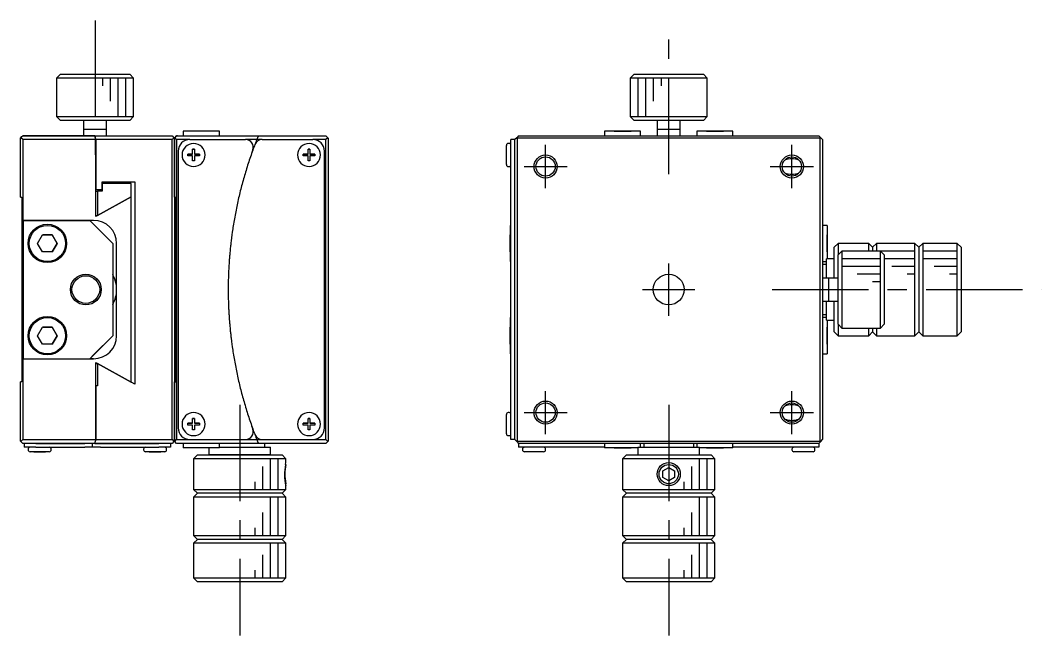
# Model space of a CAD drawing. Extents: x 129 to 393, y -5 to 213.
# Drawn here: x 128.9 to 261.5, y 78.7 to 158.7 of the extents above; entities that cross this region are included whole.
import ezdxf

# ---------------------------------------------------------------- set-up
doc = ezdxf.new("R2010")
doc.units = 0
doc.header["$LTSCALE"] = 10
doc.linetypes.add('CENTER', pattern=[2, 1.25, -0.25, 0.25, -0.25])
doc.layers.get('0').update_dxf_attribs({"linetype": 'CONTINUOUS'})
doc.layers.add('CENTER', color=1, linetype='CENTER')

msp = doc.modelspace()

# ---------------------------------------------------------------- linework, layer by layer
at = {"color": 7, "linetype": 'CONTINUOUS'}
for p, q in [((134.057947, 151.735105), (133.557947, 151.235105)), ((134.057947, 151.735105), (143.057947, 151.735105)), ((143.557947, 151.235105), (143.057947, 151.735105)), ((208.599727, 151.735105), (208.099727, 151.235105)), ((208.599727, 151.735105), (217.599727, 151.735105)), ((218.099727, 151.235105), (217.599727, 151.735105)), ((143.557947, 151.235105), (133.557947, 151.235105)), ((133.557947, 151.235105), (133.557947, 146.235105)), ((143.557947, 146.235105), (143.557947, 151.235105)), ((218.099727, 151.235105), (208.099727, 151.235105)), ((208.099727, 151.235105), (208.099727, 146.235105)), ((218.099727, 146.235105), (218.099727, 151.235105)), ((133.557947, 146.235105), (143.557947, 146.235105)), ((133.557947, 146.235105), (134.057947, 145.735105)), ((143.057947, 145.735105), (143.557947, 146.235105)), ((208.099727, 146.235105), (213.099727, 146.235105)), ((208.099727, 146.235105), (208.599727, 145.735105)), ((213.099727, 146.235105), (218.099727, 146.235105)), ((217.599727, 145.735105), (218.099727, 146.235105)), ((143.057947, 145.735105), (134.057947, 145.735105)), ((137.057947, 145.735105), (137.057947, 144.535105)), ((140.057947, 144.530105), (140.057947, 145.735105)), ((213.099727, 145.735105), (208.599727, 145.735105)), ((211.599727, 145.735105), (211.599727, 144.535105)), ((217.599727, 145.735105), (213.099727, 145.735105)), ((214.599727, 144.535105), (214.599727, 145.735105)), ((129.057947, 143.635105), (128.857947, 143.435105)), ((128.857947, 143.435105), (129.057947, 143.635105)), ((128.857947, 143.435105), (128.907947, 143.485105)), ((128.857947, 143.435105), (128.907947, 143.485105)), ((128.857947, 135.735105), (128.857947, 143.435105)), ((128.907947, 143.485105), (129.157947, 143.735105)), ((129.157947, 143.735105), (128.907947, 143.485105)), ((129.157947, 143.235105), (128.907947, 143.485105)), ((129.157947, 143.735105), (138.510595, 143.735105)), ((135.857947, 143.735105), (129.157947, 143.735105)), ((138.510595, 143.735105), (135.857947, 143.735105)), ((138.557947, 144.535105), (137.057942, 144.535105)), ((137.057947, 144.540105), (137.057947, 144.535105)), ((137.057947, 144.535105), (137.057947, 143.735124)), ((137.057947, 144.535105), (137.057947, 144.530105)), ((138.510595, 143.735105), (148.557947, 143.735105)), ((140.057952, 144.535105), (138.557947, 144.535105)), ((140.057947, 143.735124), (140.057947, 144.540105)), ((148.557947, 143.735105), (148.807947, 143.485105)), ((148.807947, 143.485105), (148.557947, 143.235105)), ((148.857947, 143.435105), (148.807947, 143.485105)), ((149.057947, 143.635105), (148.857947, 143.435105)), ((148.907947, 143.485105), (148.857947, 143.435105)), ((148.857947, 135.735105), (148.857947, 143.435105)), ((148.857947, 143.435105), (148.857947, 135.735105)), ((148.907947, 143.485105), (149.157947, 143.735105)), ((149.157947, 143.235105), (148.907947, 143.485105)), ((149.057947, 143.635105), (149.157947, 143.735105)), ((149.157947, 143.735105), (159.776382, 143.735105)), ((149.157947, 143.735105), (149.257947, 143.735105)), ((149.257947, 143.735105), (149.157947, 143.735105)), ((149.257947, 143.735105), (149.157947, 143.735105)), ((149.257947, 143.735105), (157.857947, 143.735105)), ((154.707947, 144.335105), (150.007947, 144.335105)), ((150.007947, 144.335105), (150.007947, 143.735105)), ((154.707947, 143.735105), (154.707947, 144.335105)), ((157.857947, 143.735105), (158.357947, 143.735105)), ((158.357947, 143.735105), (159.776382, 143.735105)), ((159.776382, 143.735105), (168.557947, 143.735105)), ((168.557947, 143.735105), (168.807947, 143.485105)), ((168.807947, 143.485105), (168.557947, 143.235105)), ((168.857947, 143.435105), (168.807947, 143.485105)), ((168.857947, 143.435105), (168.857947, 104.035105)), ((193.349727, 143.485105), (193.099727, 143.235105)), ((193.599727, 143.735105), (193.349727, 143.485105)), ((193.399727, 143.435105), (193.349727, 143.485105)), ((232.799727, 143.435105), (193.399727, 143.435105)), ((193.399727, 143.435105), (193.399727, 104.035105)), ((193.599727, 143.735105), (232.599727, 143.735105)), ((209.449727, 144.335105), (204.749727, 144.335105)), ((209.449727, 144.335105), (204.749727, 144.335105)), ((204.749727, 144.335105), (204.749727, 143.735105)), ((205.999727, 144.335105), (207.099727, 144.335105)), ((207.099727, 144.335105), (205.999727, 144.335105)), ((208.199727, 144.335105), (207.099727, 144.335105)), ((207.099727, 144.335105), (208.199727, 144.335105)), ((209.449727, 143.735105), (209.449727, 144.335105)), ((214.599732, 144.535105), (211.599722, 144.535105)), ((211.599727, 144.540105), (211.599727, 144.535105)), ((211.599727, 144.535105), (211.599727, 143.735124)), ((211.599727, 144.535105), (211.599727, 144.530105)), ((214.599727, 144.535105), (214.599727, 144.540105)), ((214.599727, 143.735124), (214.599727, 144.535105)), ((214.599727, 144.530105), (214.599727, 144.535105)), ((221.449727, 144.335105), (216.749727, 144.335105)), ((221.449727, 144.335105), (216.749727, 144.335105)), ((216.749727, 144.335105), (216.749727, 143.735105)), ((217.999727, 144.335105), (219.099727, 144.335105)), ((219.099727, 144.335105), (217.999727, 144.335105)), ((220.199727, 144.335105), (219.099727, 144.335105)), ((219.099727, 144.335105), (220.199727, 144.335105)), ((221.449727, 143.735105), (221.449727, 144.335105)), ((232.849727, 143.485105), (232.599727, 143.735105)), ((232.799727, 143.435105), (232.849727, 143.485105)), ((232.799727, 104.035105), (232.799727, 143.435105)), ((233.099727, 143.235105), (232.849727, 143.485105)), ((138.65111, 143.235105), (129.157947, 143.235105)), ((129.157947, 143.235105), (129.157947, 132.735105)), ((138.65111, 136.735105), (138.65111, 143.235105)), ((138.65111, 143.235105), (138.65111, 136.735105)), ((148.557947, 143.235105), (138.65111, 143.235105)), ((148.557947, 104.235105), (148.557947, 143.235105)), ((150.857947, 143.235105), (149.157947, 143.235105)), ((149.157947, 143.235105), (149.157947, 104.235105)), ((150.857947, 143.235105), (158.125807, 143.235105)), ((150.857947, 143.235105), (158.125807, 143.235105)), ((151.232947, 141.985105), (151.482947, 141.985105)), ((151.232947, 141.360105), (151.232947, 141.985105)), ((151.482947, 141.985105), (151.232947, 141.985105)), ((151.482947, 141.985105), (151.482947, 141.360105)), ((159.575597, 143.235105), (158.125807, 143.235105)), ((160.260108, 143.235105), (159.575597, 143.235105)), ((160.260108, 143.235105), (166.857947, 143.235105)), ((166.232947, 141.985105), (166.482947, 141.985105)), ((166.232947, 141.360105), (166.232947, 141.985105)), ((166.482947, 141.985105), (166.232947, 141.985105)), ((166.482947, 141.985105), (166.482947, 141.360105)), ((168.557947, 143.235105), (166.857947, 143.235105)), ((168.557947, 104.235105), (168.557947, 143.235105)), ((191.999727, 141.235105), (191.999727, 142.485105)), ((192.349727, 142.735105), (192.249727, 142.735105)), ((193.099727, 143.235105), (192.599727, 143.235105)), ((193.099727, 143.235105), (192.599727, 143.235105)), ((192.599727, 141.735105), (192.599727, 143.235105)), ((193.099727, 104.235105), (193.099727, 143.235105)), ((233.099727, 143.235105), (233.099727, 104.235105)), ((149.357947, 141.735105), (149.357947, 105.735105)), ((150.607947, 141.360105), (151.232947, 141.360105)), ((150.607947, 141.110105), (150.607947, 141.360105)), ((151.232947, 141.360105), (150.607947, 141.360105)), ((151.232947, 141.110105), (150.607947, 141.110105)), ((151.232947, 140.485105), (151.232947, 141.110105)), ((151.482947, 141.360105), (152.107947, 141.360105)), ((152.107947, 141.360105), (151.482947, 141.360105)), ((151.482947, 141.110105), (151.482947, 140.485105)), ((152.107947, 141.110105), (151.482947, 141.110105)), ((152.107947, 141.360105), (152.107947, 141.110105)), ((165.607947, 141.360105), (166.232947, 141.360105)), ((165.607947, 141.110105), (165.607947, 141.360105)), ((166.232947, 141.360105), (165.607947, 141.360105)), ((166.232947, 141.110105), (165.607947, 141.110105)), ((166.232947, 140.485105), (166.232947, 141.110105)), ((166.482947, 141.360105), (167.107947, 141.360105)), ((167.107947, 141.360105), (166.482947, 141.360105)), ((166.482947, 141.110105), (166.482947, 140.485105)), ((167.107947, 141.110105), (166.482947, 141.110105)), ((167.107947, 141.360105), (167.107947, 141.110105)), ((168.357947, 105.735105), (168.357947, 141.735105)), ((191.999727, 139.985105), (191.999727, 141.235105)), ((192.599727, 140.435105), (192.599727, 141.735105)), ((151.482947, 140.485105), (151.232947, 140.485105)), ((166.482947, 140.485105), (166.232947, 140.485105)), ((192.249727, 139.735105), (192.349727, 139.735105)), ((192.599727, 107.035105), (192.599727, 140.435105)), ((138.65111, 133.235105), (138.65111, 136.735105)), ((138.65111, 136.735105), (139.483312, 136.735105)), ((139.483312, 137.735105), (140.057942, 137.735105)), ((139.483312, 137.535446), (139.483312, 137.735105)), ((139.483312, 137.535446), (139.483312, 136.735105)), ((143.238133, 137.535446), (139.483312, 137.535446)), ((139.483312, 136.735105), (139.483312, 137.535446)), ((139.483312, 136.735105), (139.483312, 136.535446)), ((140.057942, 137.735105), (140.317942, 137.735105)), ((140.317942, 137.735105), (143.708715, 137.735105)), ((141.644088, 137.535446), (141.647947, 137.539305)), ((141.647947, 137.539305), (141.843747, 137.735105)), ((143.238133, 135.775446), (143.238133, 137.535446)), ((143.708715, 137.735105), (143.708715, 111.434956)), ((128.857947, 135.735105), (129.057947, 135.735105)), ((129.057947, 135.735105), (129.057947, 132.735105)), ((138.65111, 136.535446), (138.85909, 136.535446)), ((138.85909, 136.535446), (138.85909, 133.350575)), ((139.483312, 136.535446), (138.85909, 136.535446)), ((138.85909, 133.350575), (143.238133, 135.775446)), ((143.238133, 135.775446), (138.882479, 133.363559)), ((143.238133, 111.694764), (143.238133, 135.775446)), ((148.857947, 135.735105), (149.057947, 135.735105)), ((148.857947, 135.735105), (148.857947, 111.735105)), ((149.057947, 135.735105), (149.057947, 111.735105)), ((129.157947, 132.735105), (129.057947, 132.735105)), ((129.057947, 132.735105), (129.057947, 114.735105)), ((129.257947, 132.735105), (129.157947, 132.735105)), ((129.257947, 114.735105), (129.257947, 132.735105)), ((129.257947, 132.735105), (137.857947, 132.735105)), ((137.857947, 132.735105), (129.257947, 132.735105)), ((137.857947, 132.735105), (140.857947, 129.735105)), ((138.357947, 132.735105), (137.857947, 132.735105)), ((138.65111, 133.350575), (138.85909, 133.350575)), ((138.771661, 133.302038), (138.65111, 133.235105)), ((138.819024, 133.328333), (138.771661, 133.302038)), ((138.882479, 133.363559), (138.819024, 133.328333)), ((192.499727, 132.085105), (192.499727, 127.385105)), ((192.499727, 132.085105), (192.499727, 127.385105)), ((233.699727, 132.085105), (233.099727, 132.085105)), ((233.699727, 132.085105), (233.699727, 127.735105)), ((233.699727, 132.085105), (233.699727, 127.735105)), ((131.087777, 129.735105), (131.722862, 130.835105)), ((131.722862, 130.835105), (132.993032, 130.835105)), ((132.993032, 130.835105), (131.722862, 130.835105)), ((132.993032, 130.835105), (133.628118, 129.735105)), ((133.628118, 129.735105), (132.993032, 130.835105)), ((192.499727, 130.835105), (192.499727, 129.735105)), ((192.499727, 129.735105), (192.499727, 130.835105)), ((233.699727, 130.835105), (233.699727, 129.735105)), ((233.699727, 129.735105), (233.699727, 130.835105)), ((131.722862, 128.635105), (131.087777, 129.735105)), ((133.628118, 129.735105), (132.993032, 128.635105)), ((132.993032, 128.635105), (133.628118, 129.735105)), ((140.857947, 129.735105), (140.857947, 117.735105)), ((141.357947, 117.735105), (141.357947, 129.735105)), ((192.499727, 128.635105), (192.499727, 129.735105)), ((192.499727, 129.735105), (192.499727, 128.635105)), ((233.699727, 129.735105), (233.699727, 128.635105)), ((233.699727, 128.635105), (233.699727, 129.735105)), ((235.099727, 129.735105), (234.599727, 129.235105)), ((234.599727, 125.235105), (234.599727, 129.235105)), ((235.099727, 129.735105), (235.099727, 128.235105)), ((239.099727, 129.735105), (235.099727, 129.735105)), ((235.599727, 128.735105), (235.099727, 128.235105)), ((235.599727, 128.735105), (235.599727, 123.735105)), ((240.599727, 128.735105), (235.599727, 128.735105)), ((239.099727, 128.735105), (239.099727, 129.735105)), ((239.599727, 129.235105), (239.099727, 129.735105)), ((240.099727, 129.735105), (239.599727, 129.235105)), ((239.599727, 129.235105), (239.599727, 128.735105)), ((240.099727, 129.735105), (240.099727, 128.735105)), ((245.099727, 129.735105), (240.099727, 129.735105)), ((240.599727, 118.735105), (240.599727, 128.735105)), ((241.099727, 128.235105), (240.599727, 128.735105)), ((245.099727, 123.735105), (245.099727, 129.735105)), ((245.599727, 129.235105), (245.099727, 129.735105)), ((246.099727, 129.735105), (245.599727, 129.235105)), ((245.599727, 129.235105), (245.599727, 118.235105)), ((246.099727, 129.735105), (246.099727, 117.735105)), ((250.599727, 129.735105), (246.099727, 129.735105)), ((250.599727, 117.735105), (250.599727, 129.735105)), ((251.099727, 129.235105), (250.599727, 129.735105)), ((251.099727, 129.235105), (251.099727, 118.235105)), ((132.993032, 128.635105), (131.722862, 128.635105)), ((233.099727, 127.385105), (233.599727, 127.385105)), ((233.599727, 125.235105), (233.599727, 127.735105)), ((234.599727, 127.735105), (233.599727, 127.735105)), ((235.099727, 123.735105), (235.099727, 128.235105)), ((241.099727, 128.235105), (241.099727, 119.235105)), ((233.599727, 126.985105), (233.099727, 126.985105)), ((233.899727, 125.235105), (233.099747, 125.235105)), ((233.899727, 125.235105), (233.894727, 125.235105)), ((233.899727, 122.2351), (233.899727, 125.23511)), ((233.904727, 125.235105), (233.899727, 125.235105)), ((235.099727, 125.235105), (233.899727, 125.235105)), ((235.099727, 119.235105), (235.099727, 123.735105)), ((235.599727, 123.735105), (235.599727, 118.735105)), ((245.099727, 117.735105), (245.099727, 123.735105)), ((233.099747, 122.235105), (233.899727, 122.235105)), ((233.599727, 119.735105), (233.599727, 122.235105)), ((233.894727, 122.235105), (233.899727, 122.235105)), ((233.899727, 122.235105), (233.904727, 122.235105)), ((233.899727, 122.235105), (235.099727, 122.235105)), ((234.599727, 118.235105), (234.599727, 122.235105)), ((192.499727, 120.085105), (192.499727, 115.385105)), ((192.499727, 120.085105), (192.499727, 115.385105)), ((233.099727, 120.485105), (233.599727, 120.485105)), ((233.599727, 120.085105), (233.099727, 120.085105)), ((233.599727, 119.735105), (234.599727, 119.735105)), ((233.699727, 119.735105), (233.699727, 115.385105)), ((233.699727, 119.735105), (233.699727, 115.385105)), ((131.087777, 117.735105), (131.722862, 118.835105)), ((131.722862, 118.835105), (132.993032, 118.835105)), ((132.993032, 118.835105), (131.722862, 118.835105)), ((132.993032, 118.835105), (133.628118, 117.735105)), ((133.628118, 117.735105), (132.993032, 118.835105)), ((192.499727, 118.835105), (192.499727, 117.735105)), ((192.499727, 117.735105), (192.499727, 118.835105)), ((233.699727, 118.835105), (233.699727, 117.735105)), ((233.699727, 117.735105), (233.699727, 118.835105)), ((234.599727, 118.235105), (235.099727, 117.735105)), ((235.099727, 119.235105), (235.099727, 117.735105)), ((235.099727, 119.235105), (235.599727, 118.735105)), ((235.599727, 118.735105), (240.599727, 118.735105)), ((239.099727, 117.735105), (239.099727, 118.735105)), ((239.099727, 117.735105), (239.599727, 118.235105)), ((239.599727, 118.735105), (239.599727, 118.235105)), ((239.599727, 118.235105), (240.099727, 117.735105)), ((240.099727, 118.735105), (240.099727, 117.735105)), ((240.599727, 118.735105), (241.099727, 119.235105)), ((245.099727, 117.735105), (245.599727, 118.235105)), ((245.599727, 118.235105), (246.099727, 117.735105)), ((250.599727, 117.735105), (251.099727, 118.235105)), ((131.722862, 116.635105), (131.087777, 117.735105)), ((133.628118, 117.735105), (132.993032, 116.635105)), ((132.993032, 116.635105), (133.628118, 117.735105)), ((140.857947, 117.735105), (137.857947, 114.735105)), ((138.357947, 115.235105), (140.857947, 117.735105)), ((192.499727, 116.635105), (192.499727, 117.735105)), ((192.499727, 117.735105), (192.499727, 116.635105)), ((233.699727, 117.735105), (233.699727, 116.635105)), ((233.699727, 116.635105), (233.699727, 117.735105)), ((235.099727, 117.735105), (239.099727, 117.735105)), ((240.099727, 117.735105), (245.099727, 117.735105)), ((246.099727, 117.735105), (250.599727, 117.735105)), ((132.993032, 116.635105), (131.722862, 116.635105)), ((129.057947, 114.735105), (129.157947, 114.735105)), ((129.257947, 114.735105), (129.057947, 114.735105)), ((129.057947, 114.735105), (129.057947, 111.735105)), ((129.157947, 114.735105), (129.157947, 104.235105)), ((129.157947, 114.735105), (129.257947, 114.735105)), ((129.257947, 114.735105), (137.857947, 114.735105)), ((129.257947, 114.735105), (138.357947, 114.735105)), ((138.357947, 115.235105), (137.857947, 114.735105)), ((138.357947, 114.735105), (137.857947, 114.735105)), ((138.65111, 114.235105), (138.780352, 114.163347)), ((138.65111, 111.235105), (138.65111, 114.235105)), ((138.65111, 114.119635), (138.85909, 114.119635)), ((138.780352, 114.163347), (138.85909, 114.119635)), ((138.85909, 114.119635), (143.238133, 111.694764)), ((143.237837, 111.694927), (138.85909, 114.119635)), ((138.85909, 114.119635), (138.85909, 111.235105)), ((233.099727, 115.385105), (233.699727, 115.385105)), ((128.857947, 104.035105), (128.857947, 111.735105)), ((129.057947, 111.735105), (128.857947, 111.735105)), ((129.057947, 111.735105), (128.857947, 111.735105)), ((143.325671, 111.646422), (143.237837, 111.694927)), ((143.708715, 111.434956), (143.325671, 111.646422)), ((148.857947, 104.035105), (148.857947, 111.735105)), ((149.057947, 111.735105), (148.857947, 111.735105)), ((148.857947, 111.735105), (149.057947, 111.735105)), ((148.857947, 111.735105), (148.857947, 104.035105)), ((138.65111, 104.235105), (138.65111, 111.235105)), ((138.85909, 111.235105), (138.65111, 111.235105)), ((138.65111, 111.235105), (138.65111, 104.235105)), ((191.999727, 106.235105), (191.999727, 107.485105)), ((192.349727, 107.735105), (192.249727, 107.735105)), ((150.607947, 106.360105), (151.232947, 106.360105)), ((150.607947, 106.110105), (150.607947, 106.360105)), ((151.232947, 106.360105), (150.607947, 106.360105)), ((151.232947, 106.985105), (151.482947, 106.985105)), ((151.232947, 106.360105), (151.232947, 106.985105)), ((151.482947, 106.985105), (151.232947, 106.985105)), ((151.482947, 106.985105), (151.482947, 106.360105)), ((151.482947, 106.360105), (152.107947, 106.360105)), ((152.107947, 106.360105), (151.482947, 106.360105)), ((152.107947, 106.360105), (152.107947, 106.110105)), ((165.607947, 106.360105), (166.232947, 106.360105)), ((165.607947, 106.110105), (165.607947, 106.360105)), ((166.232947, 106.360105), (165.607947, 106.360105)), ((166.232947, 106.985105), (166.482947, 106.985105)), ((166.232947, 106.360105), (166.232947, 106.985105)), ((166.482947, 106.985105), (166.232947, 106.985105)), ((166.482947, 106.985105), (166.482947, 106.360105)), ((166.482947, 106.360105), (167.107947, 106.360105)), ((167.107947, 106.360105), (166.482947, 106.360105)), ((167.107947, 106.360105), (167.107947, 106.110105)), ((191.999727, 104.985105), (191.999727, 106.235105)), ((192.599727, 105.735105), (192.599727, 107.035105)), ((151.232947, 106.110105), (150.607947, 106.110105)), ((151.232947, 105.485105), (151.232947, 106.110105)), ((151.482947, 105.485105), (151.232947, 105.485105)), ((151.482947, 106.110105), (151.482947, 105.485105)), ((152.107947, 106.110105), (151.482947, 106.110105)), ((166.232947, 106.110105), (165.607947, 106.110105)), ((166.232947, 105.485105), (166.232947, 106.110105)), ((166.482947, 105.485105), (166.232947, 105.485105)), ((166.482947, 106.110105), (166.482947, 105.485105)), ((167.107947, 106.110105), (166.482947, 106.110105)), ((192.599727, 104.235105), (192.599727, 105.735105)), ((128.907947, 103.985105), (128.857947, 104.035105)), ((128.907947, 103.985105), (129.157947, 104.235105)), ((129.157947, 103.735105), (128.907947, 103.985105)), ((129.157947, 104.235105), (138.65111, 104.235105)), ((130.857947, 103.735105), (129.157947, 103.735105)), ((129.357947, 103.735105), (129.357947, 103.235105)), ((130.857947, 103.735105), (137.207755, 103.735105)), ((137.207755, 103.735105), (130.857947, 103.735105)), ((138.510595, 103.735105), (137.207755, 103.735105)), ((138.207755, 103.235105), (138.207755, 103.735105)), ((138.510595, 103.735105), (139.275262, 103.735105)), ((139.275262, 103.735105), (138.510595, 103.735105)), ((138.65111, 104.235105), (148.557947, 104.235105)), ((139.275262, 103.735105), (146.857947, 103.735105)), ((146.857947, 103.735105), (139.275262, 103.735105)), ((148.557947, 103.735105), (146.857947, 103.735105)), ((148.357947, 103.735105), (148.357947, 103.235105)), ((148.557947, 104.235105), (148.807947, 103.985105)), ((148.807947, 103.985105), (148.557947, 103.735105)), ((148.857947, 104.035105), (148.807947, 103.985105)), ((148.907947, 103.985105), (148.857947, 104.035105)), ((148.907947, 103.985105), (149.157947, 104.235105)), ((149.157947, 103.735105), (148.907947, 103.985105)), ((149.157947, 104.235105), (150.857947, 104.235105)), ((159.776382, 103.735105), (149.157947, 103.735105)), ((150.007947, 103.735105), (150.007947, 103.135105)), ((150.857947, 104.235105), (158.125807, 104.235105)), ((154.707947, 103.135105), (154.707947, 103.735105)), ((158.125807, 104.235105), (159.575597, 104.235105)), ((159.575597, 104.235105), (160.260108, 104.235105)), ((168.557947, 103.735105), (159.776382, 103.735105)), ((160.260108, 104.235105), (166.857947, 104.235105)), ((160.607947, 103.235105), (160.607947, 103.735105)), ((166.857947, 104.235105), (168.557947, 104.235105)), ((168.557947, 104.235105), (168.807947, 103.985105)), ((168.807947, 103.985105), (168.557947, 103.735105)), ((168.807947, 103.985105), (168.857947, 104.035105)), ((192.249727, 104.735105), (192.349727, 104.735105)), ((193.099727, 104.235105), (192.599727, 104.235105)), ((193.099727, 104.235105), (192.599727, 104.235105)), ((193.099727, 104.235105), (193.349727, 103.985105)), ((193.349727, 103.985105), (193.399727, 104.035105)), ((193.349727, 103.985105), (193.599727, 103.735105)), ((193.399727, 104.035105), (232.799727, 104.035105)), ((232.599727, 103.735105), (193.599727, 103.735105)), ((193.599727, 103.735105), (193.599727, 103.235105)), ((193.599727, 103.735105), (193.599727, 103.235105)), ((204.749727, 103.735105), (204.749727, 103.135105)), ((209.449727, 103.235105), (209.449727, 103.735105)), ((209.849727, 103.735105), (209.849727, 103.235105)), ((216.349727, 103.235105), (216.349727, 103.735105)), ((216.749727, 103.735105), (216.749727, 103.235105)), ((221.449727, 103.135105), (221.449727, 103.735105)), ((232.599727, 103.735105), (232.849727, 103.985105)), ((232.599727, 103.735105), (232.599727, 103.235105)), ((232.599727, 103.735105), (232.599727, 103.235105)), ((232.849727, 103.985105), (232.799727, 104.035105)), ((232.849727, 103.985105), (233.099727, 104.235105)), ((130.857947, 103.235105), (129.357947, 103.235105)), ((129.857947, 102.985105), (129.857947, 102.885105)), ((131.232947, 102.635105), (130.107947, 102.635105)), ((132.607947, 102.635105), (130.107947, 102.635105)), ((130.607947, 102.635105), (131.232947, 102.635105)), ((131.232947, 102.635105), (130.607947, 102.635105)), ((130.857947, 103.235105), (137.207755, 103.235105)), ((131.482947, 102.635105), (131.232947, 102.635105)), ((131.482947, 102.635105), (131.232947, 102.635105)), ((131.232947, 102.635105), (131.482947, 102.635105)), ((132.607947, 102.635105), (131.482947, 102.635105)), ((132.107947, 102.635105), (131.482947, 102.635105)), ((131.482947, 102.635105), (132.107947, 102.635105)), ((132.857947, 102.885105), (132.857947, 102.985105)), ((138.207755, 103.235105), (137.207755, 103.235105)), ((138.308836, 103.235105), (138.207755, 103.235105)), ((138.354427, 103.235105), (138.308836, 103.235105)), ((139.275262, 103.235105), (138.354427, 103.235105)), ((139.275262, 103.235105), (145.557947, 103.235105)), ((144.857947, 102.985105), (144.857947, 102.885105)), ((146.232947, 102.635105), (145.107947, 102.635105)), ((147.607947, 102.635105), (145.107947, 102.635105)), ((145.557947, 103.235105), (146.857947, 103.235105)), ((145.607947, 102.635105), (146.232947, 102.635105)), ((146.232947, 102.635105), (145.607947, 102.635105)), ((146.482947, 102.635105), (146.232947, 102.635105)), ((146.482947, 102.635105), (146.232947, 102.635105)), ((146.232947, 102.635105), (146.482947, 102.635105)), ((147.607947, 102.635105), (146.482947, 102.635105)), ((147.107947, 102.635105), (146.482947, 102.635105)), ((146.482947, 102.635105), (147.107947, 102.635105)), ((148.357947, 103.235105), (146.857947, 103.235105)), ((147.857947, 102.885105), (147.857947, 102.985105)), ((154.707947, 103.135105), (150.007947, 103.135105)), ((151.857947, 102.235105), (151.357947, 101.735105)), ((151.857947, 102.235105), (162.857947, 102.235105)), ((151.857947, 102.235105), (153.357947, 102.235105)), ((153.357947, 103.135105), (153.357947, 102.235105)), ((153.357947, 102.235105), (155.357947, 102.235105)), ((161.357947, 102.235105), (153.357947, 102.235105)), ((154.707947, 103.235105), (161.357947, 103.235105)), ((159.357947, 102.235105), (161.357947, 102.235105)), ((160.708119, 103.235105), (161.357947, 103.235105)), ((161.357947, 102.235105), (161.357947, 103.235105)), ((161.357947, 102.235105), (162.857947, 102.235105)), ((163.357947, 101.735105), (162.857947, 102.235105)), ((195.099727, 103.235105), (193.599727, 103.235105)), ((194.099727, 102.985105), (194.099727, 102.885105)), ((195.599727, 102.635105), (194.349727, 102.635105)), ((196.399727, 103.235105), (195.099727, 103.235105)), ((196.849727, 102.635105), (195.599727, 102.635105)), ((204.749727, 103.235105), (196.399727, 103.235105)), ((197.099727, 102.885105), (197.099727, 102.985105)), ((209.099727, 103.135105), (204.749727, 103.135105)), ((209.099727, 103.135105), (204.749727, 103.135105)), ((207.099727, 103.135105), (205.999727, 103.135105)), ((205.999727, 103.135105), (207.099727, 103.135105)), ((208.199727, 103.135105), (207.099727, 103.135105)), ((207.099727, 103.135105), (208.199727, 103.135105)), ((207.599727, 102.235105), (207.099727, 101.735105)), ((207.599727, 102.235105), (213.099727, 102.235105)), ((209.099727, 103.235105), (213.099727, 103.235105)), ((209.099727, 103.235105), (209.099727, 102.235105)), ((213.099727, 103.235105), (217.099727, 103.235105)), ((213.099727, 102.235105), (218.599727, 102.235105)), ((217.099727, 102.235105), (217.099727, 103.235105)), ((221.449727, 103.135105), (217.099727, 103.135105)), ((221.449727, 103.135105), (217.099727, 103.135105)), ((219.099727, 103.135105), (217.999727, 103.135105)), ((217.999727, 103.135105), (219.099727, 103.135105)), ((219.099727, 101.735105), (218.599727, 102.235105)), ((220.199727, 103.135105), (219.099727, 103.135105)), ((219.099727, 103.135105), (220.199727, 103.135105)), ((229.799727, 103.235105), (221.449727, 103.235105)), ((229.099727, 102.985105), (229.099727, 102.885105)), ((230.599727, 102.635105), (229.349727, 102.635105)), ((231.099727, 103.235105), (229.799727, 103.235105)), ((231.849727, 102.635105), (230.599727, 102.635105)), ((232.599727, 103.235105), (231.099727, 103.235105)), ((232.099727, 102.885105), (232.099727, 102.985105)), ((163.357947, 101.735105), (151.357947, 101.735105)), ((151.357947, 101.735105), (151.357947, 97.735105)), ((163.357947, 101.2351), (163.357947, 101.735105)), ((213.099727, 101.735105), (207.099727, 101.735105)), ((207.099727, 101.735105), (207.099727, 97.735105)), ((219.099727, 101.735105), (213.099727, 101.735105)), ((219.099727, 97.735105), (219.099727, 101.735105)), ((212.349727, 100.168118), (213.099727, 100.60113)), ((212.349727, 99.302092), (212.349727, 100.168118)), ((213.099727, 100.60113), (213.849727, 100.168118)), ((213.849727, 100.168118), (213.849727, 99.302092)), ((163.357947, 97.735105), (163.357947, 98.23511)), ((213.099727, 98.86908), (212.349727, 99.302092)), ((213.849727, 99.302092), (213.099727, 98.86908)), ((151.357947, 97.735105), (163.357947, 97.735105)), ((151.357947, 97.735105), (151.857947, 97.235105)), ((151.857947, 97.235105), (151.357947, 96.735105)), ((162.857947, 97.235105), (151.857947, 97.235105)), ((162.857947, 97.235105), (163.357947, 97.735105)), ((163.357947, 96.735105), (162.857947, 97.235105)), ((207.099727, 97.735105), (213.099727, 97.735105)), ((207.099727, 97.735105), (207.599727, 97.235105)), ((207.599727, 97.235105), (207.099727, 96.735105)), ((218.599727, 97.235105), (207.599727, 97.235105)), ((213.099727, 97.735105), (219.099727, 97.735105)), ((218.599727, 97.235105), (219.099727, 97.735105)), ((219.099727, 96.735105), (218.599727, 97.235105)), ((163.357947, 96.735105), (151.357947, 96.735105)), ((151.357947, 96.735105), (151.357947, 91.735105)), ((163.357947, 91.735105), (163.357947, 96.735105)), ((219.099727, 96.735105), (207.099727, 96.735105)), ((207.099727, 96.735105), (207.099727, 91.735105)), ((219.099727, 91.735105), (219.099727, 96.735105)), ((151.357947, 91.735105), (163.357947, 91.735105)), ((151.357947, 91.735105), (151.857947, 91.235105)), ((162.857947, 91.235105), (163.357947, 91.735105)), ((207.099727, 91.735105), (213.099727, 91.735105)), ((207.099727, 91.735105), (207.599727, 91.235105)), ((213.099727, 91.735105), (219.099727, 91.735105)), ((218.599727, 91.235105), (219.099727, 91.735105)), ((151.857947, 91.235105), (151.357947, 90.735105)), ((163.357947, 90.735105), (151.357947, 90.735105)), ((151.357947, 90.735105), (151.357947, 86.235105)), ((162.857947, 91.235105), (151.857947, 91.235105)), ((163.357947, 90.735105), (162.857947, 91.235105)), ((163.357947, 86.235105), (163.357947, 90.735105)), ((207.599727, 91.235105), (207.099727, 90.735105)), ((219.099727, 90.735105), (207.099727, 90.735105)), ((207.099727, 90.735105), (207.099727, 86.235105)), ((218.599727, 91.235105), (207.599727, 91.235105)), ((219.099727, 90.735105), (218.599727, 91.235105)), ((219.099727, 86.235105), (219.099727, 90.735105)), ((151.357947, 86.235105), (163.357947, 86.235105)), ((151.357947, 86.235105), (151.857947, 85.735105)), ((162.857947, 85.735105), (151.857947, 85.735105)), ((162.857947, 85.735105), (163.357947, 86.235105)), ((207.099727, 86.235105), (219.099727, 86.235105)), ((207.099727, 86.235105), (207.599727, 85.735105)), ((218.599727, 85.735105), (207.599727, 85.735105)), ((218.599727, 85.735105), (219.099727, 86.235105))]:
    msp.add_line(p, q, dxfattribs=at)
at = {"color": 3, "linetype": 'CONTINUOUS'}
for p, q in [((139.557947, 150.235105), (139.557947, 151.235105)), ((140.557947, 148.235105), (140.557947, 151.235105)), ((141.557947, 146.235105), (141.557947, 151.235105)), ((142.557947, 146.235105), (142.557947, 151.235105)), ((209.099727, 151.235105), (209.099727, 146.235105)), ((210.099727, 151.235105), (210.099727, 146.235105)), ((211.099727, 151.235105), (211.099727, 148.235105)), ((212.099727, 151.235105), (212.099727, 150.235105)), ((245.099727, 128.735105), (240.099727, 128.735105)), ((250.599727, 128.735105), (246.099727, 128.735105)), ((240.599727, 127.735105), (235.599727, 127.735105)), ((245.099727, 127.735105), (241.099727, 127.735105)), ((250.599727, 127.735105), (246.099727, 127.735105)), ((240.599727, 126.735105), (235.599727, 126.735105)), ((245.099727, 126.735105), (242.099727, 126.735105)), ((250.599727, 126.735105), (247.599727, 126.735105)), ((240.599727, 125.735105), (237.599727, 125.735105)), ((240.599727, 124.735105), (239.599727, 124.735105)), ((245.099727, 125.735105), (244.099727, 125.735105)), ((250.599727, 125.735105), (249.599727, 125.735105)), ((161.357947, 97.735105), (161.357947, 101.735105)), ((162.357947, 97.735105), (162.357947, 101.735105)), ((163.302871, 100.996891), (163.357947, 101.2351)), ((217.099727, 97.735105), (217.099727, 101.735105)), ((218.099727, 97.735105), (218.099727, 101.735105)), ((160.357947, 97.735105), (160.357947, 100.735105)), ((216.099727, 97.735105), (216.099727, 100.735105)), ((159.357947, 97.735105), (159.357947, 98.735105)), ((215.099727, 97.735105), (215.099727, 98.735105)), ((161.357947, 91.735105), (161.357947, 96.735105)), ((162.357947, 91.735105), (162.357947, 96.735105)), ((217.099727, 91.735105), (217.099727, 96.735105)), ((218.099727, 91.735105), (218.099727, 96.735105)), ((160.357947, 91.735105), (160.357947, 94.735105)), ((216.099727, 91.735105), (216.099727, 94.735105)), ((159.357947, 91.735105), (159.357947, 92.735105)), ((215.099727, 91.735105), (215.099727, 92.735105)), ((161.357947, 86.235105), (161.357947, 90.735105)), ((162.357947, 86.235105), (162.357947, 90.735105)), ((217.099727, 86.235105), (217.099727, 90.735105)), ((218.099727, 86.235105), (218.099727, 90.735105)), ((160.357947, 86.235105), (160.357947, 89.235105)), ((216.099727, 86.235105), (216.099727, 89.235105)), ((159.357947, 86.235105), (159.357947, 87.235105)), ((215.099727, 86.235105), (215.099727, 87.235105))]:
    msp.add_line(p, q, dxfattribs=at)
for centre, radius in [((197.099727, 139.735105), 1.5), ((229.099727, 139.735105), 1.5), ((197.099727, 107.735105), 1.5), ((229.099727, 107.735105), 1.5), ((213.099218, 99.735169), 1.499937)]:
    msp.add_circle(centre, radius, dxfattribs=at)
at = {"color": 7, "linetype": 'CONTINUOUS'}
for centre, radius in [((197.099727, 139.735105), 1.25), ((229.099727, 139.735105), 1.25), ((132.357947, 129.735105), 2.5), ((132.357947, 129.735105), 2.35), ((137.357947, 123.735105), 2), ((137.357947, 123.735105), 1.8), ((213.099727, 123.735105), 2), ((132.357947, 117.735105), 2.5), ((132.357947, 117.735105), 2.35), ((197.099727, 107.735105), 1.25), ((229.099727, 107.735105), 1.25), ((213.099733, 99.735103), 1.249998)]:
    msp.add_circle(centre, radius, dxfattribs=at)
for centre, radius, start, end in [((208.857947, 163.235105), 73, 195.493157, 195.900797), ((208.857947, 163.235105), 73, 195.493157, 195.900797), ((208.857947, 123.735105), 53, 157.829843, 158.412326), ((208.857947, 123.735105), 53, 157.829843, 158.412326), ((150.857947, 141.735105), 1.5, 90, 180), ((151.357947, 141.235105), 1.5, 0, 270), ((158.125807, 142.235105), 1, 339.965092, 90), ((208.857947, 123.735105), 53, 159.159404, 160), ((160.260108, 142.235105), 1, 90, 159.159404), ((208.857947, 123.735105), 53, 158.412326, 159.159404), ((208.857947, 123.735105), 53, 158.412326, 159.159404), ((166.357947, 141.235105), 1.5, 0, 270), ((166.857947, 141.735105), 1.5, 0, 90), ((192.249727, 142.485105), 0.25, 90, 180), ((192.349727, 142.485105), 0.25, 0, 90), ((151.357947, 141.235105), 1.5, 270, 0), ((208.857947, 123.735105), 53, 161, 162), ((208.857947, 123.735105), 53, 161, 162), ((208.857947, 123.735105), 53, 159.965092, 161), ((208.857947, 123.735105), 53, 160, 161), ((166.357947, 141.235105), 1.5, 270, 0), ((208.857947, 123.735105), 53, 162, 163), ((208.857947, 123.735105), 53, 162, 163), ((192.249727, 139.985105), 0.25, 180, 270), ((192.349727, 139.985105), 0.25, 270, 0), ((208.857947, 123.735105), 53, 164, 165), ((208.857947, 123.735105), 53, 164, 165), ((208.857947, 123.735105), 53, 163, 164), ((208.857947, 123.735105), 53, 163, 164), ((208.857947, 123.735105), 53, 165, 166), ((208.857947, 123.735105), 53, 165, 166), ((208.857947, 123.735105), 53, 167, 168), ((208.857947, 123.735105), 53, 167, 168), ((208.857947, 123.735105), 53, 166, 167), ((208.857947, 123.735105), 53, 166, 167), ((208.857947, 123.735105), 53, 168, 169), ((208.857947, 123.735105), 53, 168, 169), ((138.357947, 129.735105), 3, 0, 90), ((208.857947, 123.735105), 53, 170, 171), ((208.857947, 123.735105), 53, 170, 171), ((208.857947, 123.735105), 53, 169, 170), ((208.857947, 123.735105), 53, 169, 170), ((208.857947, 123.735105), 53, 171, 171.9), ((208.857947, 123.735105), 53, 171, 171.9), ((208.857947, 123.735105), 53, 173, 173.7), ((208.857947, 123.735105), 53, 173, 173.7), ((208.857947, 123.735105), 53, 172.8, 173), ((208.857947, 123.735105), 53, 172.8, 173), ((208.857947, 123.735105), 53, 172, 172.8), ((208.857947, 123.735105), 53, 172, 172.8), ((208.857947, 123.735105), 53, 171.9, 172), ((208.857947, 123.735105), 53, 171.9, 172), ((208.857947, 123.735105), 53, 174.6, 175), ((208.857947, 123.735105), 53, 174.6, 175), ((208.857947, 123.735105), 53, 174, 174.6), ((208.857947, 123.735105), 53, 174, 174.6), ((208.857947, 123.735105), 53, 173.7, 174), ((208.857947, 123.735105), 53, 173.7, 174), ((208.857947, 123.735105), 53, 176, 176.4), ((208.857947, 123.735105), 53, 176, 176.4), ((208.857947, 123.735105), 53, 175.5, 176), ((208.857947, 123.735105), 53, 175.5, 176), ((208.857947, 123.735105), 53, 175, 175.5), ((208.857947, 123.735105), 53, 175, 175.5), ((208.857947, 123.735105), 53, 177.3, 178), ((208.857947, 123.735105), 53, 177.3, 178), ((208.857947, 123.735105), 53, 177, 177.3), ((208.857947, 123.735105), 53, 177, 177.3), ((208.857947, 123.735105), 53, 176.4, 177), ((208.857947, 123.735105), 53, 176.4, 177), ((137.357947, 123.735105), 4, 0, 28.955024), ((208.857947, 123.735105), 53, 178.2, 179), ((208.857947, 123.735105), 53, 178.2, 179), ((208.857947, 123.735105), 53, 178, 178.2), ((208.857947, 123.735105), 53, 178, 178.2), ((137.357947, 123.735105), 4, 331.044976, 0), ((208.857947, 123.735105), 53, 179.1, 180), ((208.857947, 123.735105), 53, 179.1, 180), ((208.857947, 123.735105), 53, 180, 180.9), ((208.857947, 123.735105), 53, 180, 180.9), ((208.857947, 123.735105), 53, 179, 179.1), ((208.857947, 123.735105), 53, 179, 179.1), ((208.857947, 123.735105), 53, 180.9, 181), ((208.857947, 123.735105), 53, 180.9, 181), ((208.857947, 123.735105), 53, 181, 181.8), ((208.857947, 123.735105), 53, 181, 181.8), ((208.857947, 123.735105), 53, 181.8, 182), ((208.857947, 123.735105), 53, 181.8, 182), ((208.857947, 123.735105), 53, 182, 182.7), ((208.857947, 123.735105), 53, 182, 182.7), ((208.857947, 123.735105), 53, 182.7, 183), ((208.857947, 123.735105), 53, 182.7, 183), ((208.857947, 123.735105), 53, 183, 183.6), ((208.857947, 123.735105), 53, 183, 183.6), ((208.857947, 123.735105), 53, 183.6, 184), ((208.857947, 123.735105), 53, 183.6, 184), ((208.857947, 123.735105), 53, 184, 184.5), ((208.857947, 123.735105), 53, 184, 184.5), ((208.857947, 123.735105), 53, 184.5, 185), ((208.857947, 123.735105), 53, 184.5, 185), ((208.857947, 123.735105), 53, 185, 185.4), ((208.857947, 123.735105), 53, 185, 185.4), ((208.857947, 123.735105), 53, 185.4, 186), ((208.857947, 123.735105), 53, 185.4, 186), ((208.857947, 123.735105), 53, 186, 186.3), ((208.857947, 123.735105), 53, 186, 186.3), ((138.357947, 117.735105), 3, 270, 0), ((208.857947, 123.735105), 53, 186.3, 187), ((208.857947, 123.735105), 53, 186.3, 187), ((208.857947, 123.735105), 53, 187, 187.2), ((208.857947, 123.735105), 53, 187, 187.2), ((208.857947, 123.735105), 53, 187.2, 188), ((208.857947, 123.735105), 53, 187.2, 188), ((208.857947, 123.735105), 53, 188, 188.1), ((208.857947, 123.735105), 53, 188, 188.1), ((208.857947, 123.735105), 53, 188.1, 189), ((208.857947, 123.735105), 53, 188.1, 189), ((208.857947, 123.735105), 53, 189, 190), ((208.857947, 123.735105), 53, 189, 190), ((208.857947, 123.735105), 53, 190, 191), ((208.857947, 123.735105), 53, 190, 191), ((208.857947, 123.735105), 53, 191, 192), ((208.857947, 123.735105), 53, 191, 192), ((208.857947, 123.735105), 53, 192, 193), ((208.857947, 123.735105), 53, 192, 193), ((208.857947, 123.735105), 53, 193, 194), ((208.857947, 123.735105), 53, 193, 194), ((208.857947, 123.735105), 53, 194, 195), ((208.857947, 123.735105), 53, 194, 195), ((208.857947, 123.735105), 53, 195, 196), ((208.857947, 123.735105), 53, 195, 196), ((208.857947, 123.735105), 53, 196, 197), ((208.857947, 123.735105), 53, 196, 197), ((151.357947, 106.235105), 1.5, 0, 270), ((208.857947, 123.735105), 53, 197, 198), ((208.857947, 123.735105), 53, 197, 198), ((166.357947, 106.235105), 1.5, 0, 270), ((192.249727, 107.485105), 0.25, 90, 180), ((192.349727, 107.485105), 0.25, 0, 90), ((151.357947, 106.235105), 1.5, 270, 0), ((208.857947, 123.735105), 53, 198, 199), ((208.857947, 123.735105), 53, 198, 199), ((208.857947, 123.735105), 53, 199, 200.034908), ((208.857947, 123.735105), 53, 199, 200), ((166.357947, 106.235105), 1.5, 270, 0), ((150.857947, 105.735105), 1.5, 180, 270), ((158.125807, 105.235105), 1, 270, 20.034908), ((208.857947, 123.735105), 53, 200, 200.840596), ((160.260108, 105.235105), 1, 200.840596, 270), ((208.857947, 123.735105), 53, 200.840596, 201.587674), ((208.857947, 123.735105), 53, 200.840596, 201.587674), ((166.857947, 105.735105), 1.5, 270, 0), ((192.249727, 104.985105), 0.25, 180, 270), ((192.349727, 104.985105), 0.25, 270, 0), ((208.857947, 84.235105), 73, 164.099203, 164.506843), ((208.857947, 84.235105), 73, 164.099203, 164.506843), ((208.857947, 123.735105), 53, 201.587674, 202.170157), ((208.857947, 123.735105), 53, 201.587674, 202.170157), ((130.107947, 102.985105), 0.25, 90, 180), ((130.107947, 102.885105), 0.25, 180, 270), ((132.607947, 102.985105), 0.25, 0, 90), ((132.607947, 102.885105), 0.25, 270, 0), ((145.107947, 102.985105), 0.25, 90, 180), ((145.107947, 102.885105), 0.25, 180, 270), ((147.607947, 102.985105), 0.25, 0, 90), ((147.607947, 102.885105), 0.25, 270, 0), ((194.349727, 102.985105), 0.25, 90, 180), ((194.349727, 102.885105), 0.25, 180, 270), ((196.849727, 102.985105), 0.25, 0, 90), ((196.849727, 102.885105), 0.25, 270, 0), ((229.349727, 102.985105), 0.25, 90, 180), ((229.349727, 102.885105), 0.25, 180, 270), ((231.849727, 102.985105), 0.25, 0, 90), ((231.849727, 102.885105), 0.25, 270, 0), ((169.226316, 99.735105), 6.000022, 167.975345, 192.024655)]:
    msp.add_arc(centre, radius, start, end, dxfattribs=at)
at = {"color": 3, "linetype": 'CONTINUOUS'}
for centre, radius, start, end in [((229.099727, 138.180507), 2.569733, 68.973562, 111.026438), ((229.099727, 141.289703), 2.569733, 248.973562, 291.026438), ((229.099727, 106.180507), 2.569733, 68.973562, 111.026438), ((229.099727, 109.289703), 2.569733, 248.973562, 291.026438), ((169.143592, 99.731929), 5.976132, 167.77982, 194.505096)]:
    msp.add_arc(centre, radius, start, end, dxfattribs=at)
at = {"layer": 'CENTER', "color": 1, "linetype": 'CENTER'}
for p, q in [((138.557947, 158.735105), (138.557947, 138.735105)), ((213.099727, 138.735105), (213.099727, 158.735105)), ((197.099727, 136.935105), (197.099727, 142.535105)), ((229.099727, 136.935105), (229.099727, 142.535105)), ((194.299727, 139.735105), (199.899727, 139.735105)), ((226.299727, 139.735105), (231.899727, 139.735105)), ((213.099727, 120.335105), (213.099727, 127.135105)), ((209.699727, 123.735105), (216.499727, 123.735105)), ((226.549727, 123.735105), (261.549727, 123.735105)), ((197.099727, 104.935105), (197.099727, 110.535105)), ((229.099727, 104.935105), (229.099727, 110.535105)), ((157.357947, 108.735105), (157.357947, 78.735105)), ((194.299727, 107.735105), (199.899727, 107.735105)), ((213.099727, 108.735105), (213.099727, 78.735105)), ((226.299727, 107.735105), (231.899727, 107.735105))]:
    msp.add_line(p, q, dxfattribs=at)

doc.saveas('drawing.dxf')
